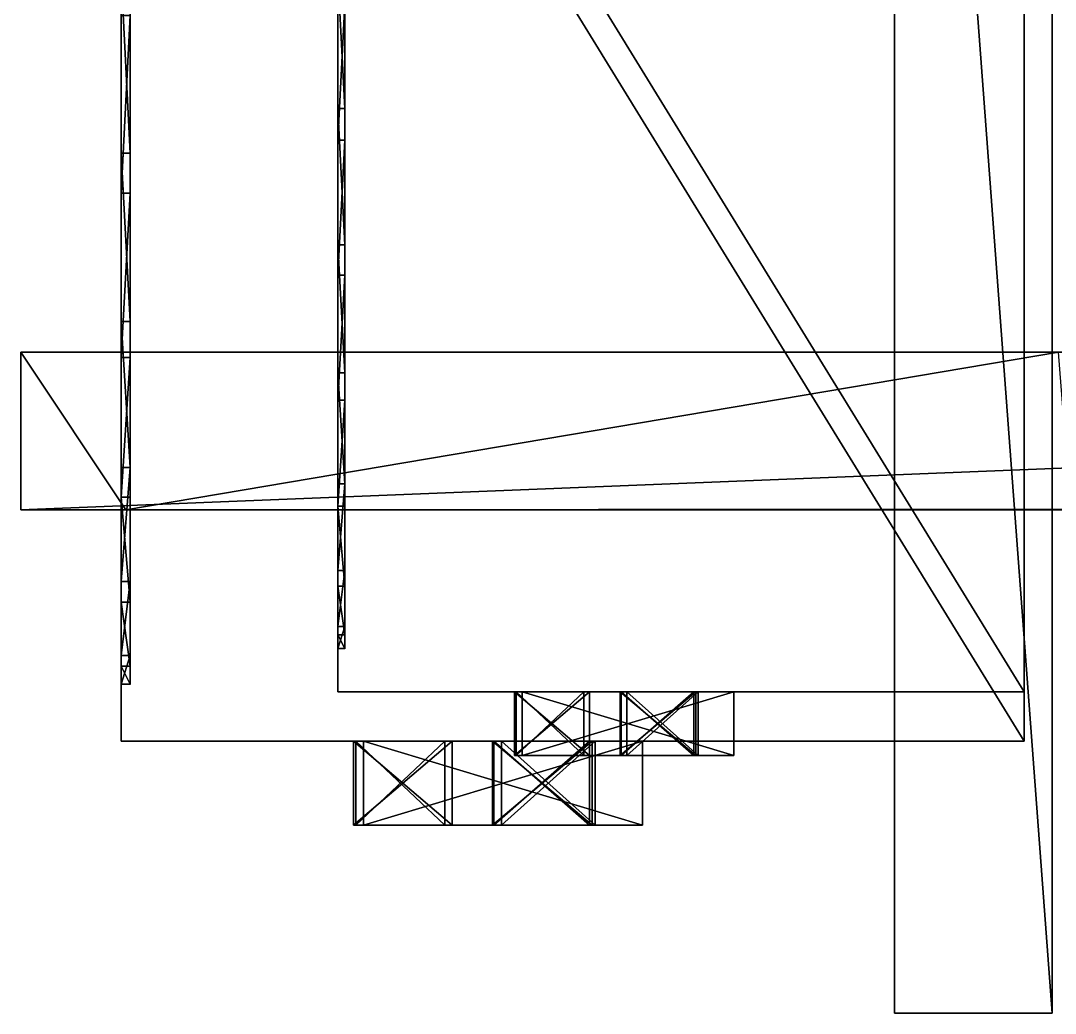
# Model space of a CAD drawing. Extents: x 0 to 379, y -92 to 153.
# Drawn here: x 0 to 98.5, y -48 to 46.6 of the extents above; entities that cross this region are included whole.
import ezdxf

# ---------------------------------------------------------------- set-up
doc = ezdxf.new("R2010")
doc.units = 0
doc.header["$LTSCALE"] = 25.4
doc.layers.get('0').update_dxf_attribs({"color": 13, "linetype": 'CONTINUOUS'})

# ---------------------------------------------------------------- blocks, each defined once
blk = doc.blocks.new('ATX__')
at = {"color": 0}
for p, q in [((0, 8, 150), (0, 148, 150)), ((0, 8), (0, 148)), ((0, 8, 150), (0, 148, 150)), ((0, 8), (0, 148)), ((86, 148, 150), (86, 8, 150)), ((86, 148), (86, 8)), ((86, 148, 150), (86, 8, 150)), ((86, 148), (86, 8)), ((0, 81.133, 10.014), (0.872, 81.133, 10.014)), ((0, 81.133, 10.014), (0.872, 81.133, 10.014)), ((0, 77.166, 141.462), (0.872, 77.166, 141.462)), ((0, 77.166, 141.462), (0.872, 77.166, 141.462)), ((0, 64.054, 11.741), (0.872, 64.054, 11.741)), ((0, 64.054, 11.741), (0.872, 64.054, 11.741)), ((0, 60.223, 138.709), (0.872, 60.223, 138.709)), ((0, 60.223, 138.709), (0.872, 60.223, 138.709)), ((0, 48.005, 17.828), (0.872, 48.005, 17.828)), ((0, 48.005, 17.828), (0.872, 48.005, 17.828)), ((0, 44.57, 131.665), (0.872, 44.57, 131.665)), ((0, 44.57, 131.665), (0.872, 44.57, 131.665)), ((0, 34.078, 27.862), (0.872, 34.078, 27.862)), ((0, 34.078, 27.862), (0.872, 34.078, 27.862)), ((0, 31.273, 120.81), (0.872, 31.273, 120.81)), ((0, 31.273, 120.81), (0.872, 31.273, 120.81)), ((0, 23.222, 41.159), (0.872, 23.222, 41.159)), ((0, 23.222, 41.159), (0.872, 23.222, 41.159)), ((0, 21.239, 106.882), (0.872, 21.239, 106.882)), ((0, 21.239, 106.882), (0.872, 21.239, 106.882)), ((0, 16.178, 56.812), (0.872, 16.178, 56.812)), ((0, 16.178, 56.812), (0.872, 16.178, 56.812)), ((0, 15.152, 90.833), (0.872, 15.152, 90.833)), ((0, 15.152, 90.833), (0.872, 15.152, 90.833)), ((0, 13.425, 73.755), (0.872, 13.425, 73.755)), ((0, 13.425, 73.755), (0.872, 13.425, 73.755)), ((86, 8, 150), (0, 8, 150)), ((86, 8), (0, 8)), ((86, 8, 150), (0, 8, 150)), ((0, 8), (0, 8, 150)), ((0, 8), (0, 8, 150)), ((86, 8), (0, 8)), ((31.524, 8, 124.317), (22.143, 8, 124.317)), ((22.143, 8, 81.924), (31.524, 8, 81.924)), ((22.143, 8, 124.317), (22.143, 8, 81.924)), ((31.524, 8, 124.317), (22.143, 8, 124.317)), ((22.143, 8, 124.317), (22.143, 0, 124.317)), ((22.143, 8, 124.317), (22.143, 8, 81.924)), ((22.143, 8, 81.924), (22.143, 0, 81.924)), ((22.143, 8, 124.317), (22.143, 0, 124.317)), ((22.143, 8, 81.924), (31.524, 8, 81.924)), ((22.143, 8, 81.924), (22.143, 0, 81.924)), ((22.353, 8, 42.002), (30.824, 8, 42.002)), ((22.353, 8, 76.327), (22.353, 8, 42.002)), ((30.824, 8, 76.327), (22.353, 8, 76.327)), ((22.353, 8, 76.327), (22.353, 8, 42.002)), ((22.353, 8, 42.002), (22.353, 0, 42.002)), ((22.353, 8, 76.327), (22.353, 0, 76.327)), ((22.353, 8, 42.002), (30.824, 8, 42.002)), ((22.353, 8, 42.002), (22.353, 0, 42.002)), ((30.824, 8, 76.327), (22.353, 8, 76.327)), ((22.353, 8, 76.327), (22.353, 0, 76.327)), ((23.104, 8, 28.566), (23.104, 8, 36.076)), ((23.104, 8, 36.076), (49.642, 8, 36.076)), ((49.642, 8, 28.566), (23.104, 8, 28.566)), ((23.104, 8, 28.566), (23.104, 8, 36.076)), ((23.104, 8, 28.566), (23.104, 0, 28.566)), ((23.104, 8, 36.076), (23.104, 0, 36.076)), ((23.104, 8, 36.076), (49.642, 8, 36.076)), ((23.104, 8, 36.076), (23.104, 0, 36.076)), ((49.642, 8, 28.566), (23.104, 8, 28.566)), ((23.104, 8, 28.566), (23.104, 0, 28.566)), ((30.824, 8, 42.002), (30.824, 8, 76.327)), ((30.824, 8, 42.002), (30.824, 8, 76.327)), ((30.824, 8, 76.327), (30.824, 0, 76.327)), ((30.824, 8, 42.002), (30.824, 0, 42.002)), ((30.824, 8, 42.002), (30.824, 0, 42.002)), ((30.824, 8, 76.327), (30.824, 0, 76.327)), ((31.524, 8, 81.924), (31.524, 8, 124.317)), ((31.524, 8, 124.317), (31.524, 0, 124.317)), ((31.524, 8, 81.924), (31.524, 0, 81.924)), ((31.524, 8, 81.924), (31.524, 8, 124.317)), ((31.524, 8, 124.317), (31.524, 0, 124.317)), ((31.524, 8, 81.924), (31.524, 0, 81.924)), ((35.364, 8, 105.307), (44.878, 8, 105.307)), ((35.364, 8, 124.629), (35.364, 8, 105.307)), ((44.878, 8, 124.629), (35.364, 8, 124.629)), ((35.364, 8, 105.307), (44.878, 8, 105.307)), ((35.364, 8, 105.307), (35.364, 0, 105.307)), ((44.878, 8, 124.629), (35.364, 8, 124.629)), ((35.364, 8, 124.629), (35.364, 0, 124.629)), ((35.364, 8, 124.629), (35.364, 8, 105.307)), ((35.364, 8, 105.307), (35.364, 0, 105.307)), ((35.364, 8, 124.629), (35.364, 0, 124.629)), ((44.619, 8, 101.209), (35.5, 8, 101.209)), ((35.5, 8, 80.502), (44.619, 8, 80.502)), ((35.5, 8, 101.209), (35.5, 8, 80.502)), ((35.5, 8, 80.502), (44.619, 8, 80.502)), ((35.5, 8, 80.502), (35.5, 0, 80.502)), ((44.619, 8, 101.209), (35.5, 8, 101.209)), ((35.5, 8, 101.209), (35.5, 0, 101.209)), ((35.5, 8, 101.209), (35.5, 8, 80.502)), ((35.5, 8, 80.502), (35.5, 0, 80.502)), ((35.5, 8, 101.209), (35.5, 0, 101.209)), ((45.162, 8, 75.883), (36.22, 8, 75.883)), ((36.22, 8, 41.576), (45.162, 8, 41.576)), ((36.22, 8, 75.883), (36.22, 8, 41.576)), ((36.22, 8, 75.883), (36.22, 8, 41.576)), ((36.22, 8, 41.576), (36.22, 0, 41.576)), ((36.22, 8, 75.883), (36.22, 0, 75.883)), ((36.22, 8, 41.576), (45.162, 8, 41.576)), ((36.22, 8, 41.576), (36.22, 0, 41.576)), ((45.162, 8, 75.883), (36.22, 8, 75.883)), ((36.22, 8, 75.883), (36.22, 0, 75.883)), ((44.619, 8, 80.502), (44.619, 8, 101.209)), ((44.619, 8, 80.502), (44.619, 0, 80.502)), ((44.619, 8, 80.502), (44.619, 8, 101.209)), ((44.619, 8, 101.209), (44.619, 0, 101.209)), ((44.619, 8, 80.502), (44.619, 0, 80.502)), ((44.619, 8, 101.209), (44.619, 0, 101.209)), ((44.878, 8, 105.307), (44.878, 8, 124.629)), ((44.878, 8, 105.307), (44.878, 0, 105.307)), ((44.878, 8, 105.307), (44.878, 8, 124.629)), ((44.878, 8, 124.629), (44.878, 0, 124.629)), ((44.878, 8, 105.307), (44.878, 0, 105.307)), ((44.878, 8, 124.629), (44.878, 0, 124.629)), ((45.162, 8, 41.576), (45.162, 8, 75.883)), ((45.162, 8, 41.576), (45.162, 0, 41.576)), ((45.162, 8, 41.576), (45.162, 8, 75.883)), ((45.162, 8, 75.883), (45.162, 0, 75.883)), ((45.162, 8, 41.576), (45.162, 0, 41.576)), ((45.162, 8, 75.883), (45.162, 0, 75.883)), ((49.642, 8, 36.076), (49.642, 8, 28.566)), ((49.642, 8, 36.076), (49.642, 8, 28.566)), ((49.642, 8, 36.076), (49.642, 0, 36.076)), ((49.642, 8, 28.566), (49.642, 0, 28.566)), ((49.642, 8, 36.076), (49.642, 0, 36.076)), ((49.642, 8, 28.566), (49.642, 0, 28.566)), ((86, 8), (86, 8, 150)), ((86, 8), (86, 8, 150)), ((31.524, 0, 124.317), (22.143, 0, 124.317)), ((22.143, 0, 124.317), (22.143, 0, 81.924)), ((22.143, 0, 81.924), (31.524, 0, 81.924)), ((31.524, 0, 124.317), (22.143, 0, 124.317)), ((22.143, 0, 124.317), (22.143, 0, 81.924)), ((22.143, 0, 81.924), (31.524, 0, 81.924)), ((22.353, 0, 76.327), (22.353, 0, 42.002)), ((22.353, 0, 42.002), (30.824, 0, 42.002)), ((30.824, 0, 76.327), (22.353, 0, 76.327)), ((22.353, 0, 76.327), (22.353, 0, 42.002)), ((22.353, 0, 42.002), (30.824, 0, 42.002)), ((30.824, 0, 76.327), (22.353, 0, 76.327)), ((23.104, 0, 28.566), (23.104, 0, 36.076)), ((23.104, 0, 36.076), (49.642, 0, 36.076)), ((49.642, 0, 28.566), (23.104, 0, 28.566)), ((23.104, 0, 28.566), (23.104, 0, 36.076)), ((49.642, 0, 28.566), (23.104, 0, 28.566)), ((23.104, 0, 36.076), (49.642, 0, 36.076)), ((30.824, 0, 42.002), (30.824, 0, 76.327)), ((30.824, 0, 42.002), (30.824, 0, 76.327)), ((31.524, 0, 81.924), (31.524, 0, 124.317)), ((31.524, 0, 81.924), (31.524, 0, 124.317)), ((35.364, 0, 105.307), (44.878, 0, 105.307)), ((44.878, 0, 124.629), (35.364, 0, 124.629)), ((35.364, 0, 124.629), (35.364, 0, 105.307)), ((35.364, 0, 105.307), (44.878, 0, 105.307)), ((44.878, 0, 124.629), (35.364, 0, 124.629)), ((35.364, 0, 124.629), (35.364, 0, 105.307)), ((35.5, 0, 80.502), (44.619, 0, 80.502)), ((44.619, 0, 101.209), (35.5, 0, 101.209)), ((35.5, 0, 101.209), (35.5, 0, 80.502)), ((35.5, 0, 80.502), (44.619, 0, 80.502)), ((44.619, 0, 101.209), (35.5, 0, 101.209)), ((35.5, 0, 101.209), (35.5, 0, 80.502)), ((45.162, 0, 75.883), (36.22, 0, 75.883)), ((36.22, 0, 75.883), (36.22, 0, 41.576)), ((36.22, 0, 41.576), (45.162, 0, 41.576)), ((36.22, 0, 75.883), (36.22, 0, 41.576)), ((36.22, 0, 41.576), (45.162, 0, 41.576)), ((45.162, 0, 75.883), (36.22, 0, 75.883)), ((44.619, 0, 80.502), (44.619, 0, 101.209)), ((44.619, 0, 80.502), (44.619, 0, 101.209)), ((44.878, 0, 105.307), (44.878, 0, 124.629)), ((44.878, 0, 105.307), (44.878, 0, 124.629)), ((45.162, 0, 41.576), (45.162, 0, 75.883)), ((45.162, 0, 41.576), (45.162, 0, 75.883)), ((49.642, 0, 36.076), (49.642, 0, 28.566)), ((49.642, 0, 36.076), (49.642, 0, 28.566))]:
    blk.add_line(p, q, dxfattribs=at)
at = {"color": 0, "extrusion": (1, -3.84534e-17, 9.06984e-18)}
blk.add_circle((79.149, 75.738), 65.754, dxfattribs=at)
blk.add_circle((79.149, 75.738), 65.754, dxfattribs=at)
blk.add_circle((79.149, 75.738), 65.754, dxfattribs=at)
blk.add_circle((79.149, 75.738), 65.754, dxfattribs=at)
blk.add_circle((79.149, 75.738), 65.754, dxfattribs=at)
blk.add_circle((79.149, 75.738), 65.754, dxfattribs=at)
blk.add_circle((79.149, 75.738), 65.754, dxfattribs=at)
blk.add_circle((79.149, 75.738), 65.754, dxfattribs=at)
blk.add_circle((79.149, 75.738), 65.754, dxfattribs=at)
blk.add_circle((79.149, 75.738), 65.754, dxfattribs=at)
blk.add_circle((79.149, 75.738), 65.754, dxfattribs=at)
blk.add_circle((79.149, 75.738), 65.754, dxfattribs=at)
blk.add_circle((79.149, 75.738), 65.754, dxfattribs=at)
blk.add_circle((79.149, 75.738), 65.754, dxfattribs=at)
blk.add_circle((79.149, 75.738), 65.754, dxfattribs=at)
blk.add_circle((79.149, 75.738), 65.754, dxfattribs=at)
blk.add_circle((79.149, 75.738), 65.754, dxfattribs=at)
blk.add_circle((79.149, 75.738), 65.754, dxfattribs=at)
blk.add_circle((79.149, 75.738), 65.754, dxfattribs=at)
blk.add_circle((79.149, 75.738), 65.754, dxfattribs=at)
blk.add_circle((79.149, 75.738), 65.754, dxfattribs=at)
blk.add_circle((79.149, 75.738), 65.754, dxfattribs=at)
blk.add_circle((79.149, 75.738), 65.754, dxfattribs=at)
blk.add_circle((79.149, 75.738), 65.754, dxfattribs=at)
blk.add_circle((79.149, 75.738), 65.754, dxfattribs=at)
at = {"color": 0, "extrusion": (1, -1.35407e-17, -1.43833e-17)}
blk.add_circle((79.149, 75.738, 0.872), 65.754, dxfattribs=at)
blk.add_circle((79.149, 75.738, 0.872), 65.754, dxfattribs=at)
blk.add_circle((79.149, 75.738, 0.872), 65.754, dxfattribs=at)
blk.add_circle((79.149, 75.738, 0.872), 65.754, dxfattribs=at)
blk.add_circle((79.149, 75.738, 0.872), 65.754, dxfattribs=at)
blk.add_circle((79.149, 75.738, 0.872), 65.754, dxfattribs=at)
blk.add_circle((79.149, 75.738, 0.872), 65.754, dxfattribs=at)
blk.add_circle((79.149, 75.738, 0.872), 65.754, dxfattribs=at)
blk.add_circle((79.149, 75.738, 0.872), 65.754, dxfattribs=at)
blk.add_circle((79.149, 75.738, 0.872), 65.754, dxfattribs=at)
blk.add_circle((79.149, 75.738, 0.872), 65.754, dxfattribs=at)
blk.add_circle((79.149, 75.738, 0.872), 65.754, dxfattribs=at)
blk.add_circle((79.149, 75.738, 0.872), 65.754, dxfattribs=at)
blk.add_circle((79.149, 75.738, 0.872), 65.754, dxfattribs=at)
blk.add_circle((79.149, 75.738, 0.872), 65.754, dxfattribs=at)
blk.add_circle((79.149, 75.738, 0.872), 65.754, dxfattribs=at)
blk.add_circle((79.149, 75.738, 0.872), 65.754, dxfattribs=at)
blk.add_circle((79.149, 75.738, 0.872), 65.754, dxfattribs=at)
blk.add_circle((79.149, 75.738, 0.872), 65.754, dxfattribs=at)
blk.add_circle((79.149, 75.738, 0.872), 65.754, dxfattribs=at)
blk.add_circle((79.149, 75.738, 0.872), 65.754, dxfattribs=at)
blk.add_circle((79.149, 75.738, 0.872), 65.754, dxfattribs=at)
blk.add_circle((79.149, 75.738, 0.872), 65.754, dxfattribs=at)
blk.add_circle((79.149, 75.738, 0.872), 65.754, dxfattribs=at)
blk.add_circle((79.149, 75.738, 0.872), 65.754, dxfattribs=at)
at = {"color": 0}
mesh = blk.add_polyface(dxfattribs=at)
corners = [(86, 8, 150), (0, 148, 150), (0, 8, 150), (86, 148, 150)]
mesh.append_faces([[corners[k] for k in face] for face in [(0, 1, 2), (1, 0, 3)]], dxfattribs={"vtx0": -1, "color": 0})
mesh = blk.add_polyface(dxfattribs=at)
corners = [(0, 8, 150), (0, 13.425, 73.755), (0, 8), (0, 15.152, 90.833), (0, 21.239, 106.882), (0, 31.273, 120.81), (0, 44.57, 131.665), (0, 60.223, 138.709), (0, 77.166, 141.462), (0, 148, 150), (0, 94.244, 139.736), (0, 110.294, 133.648), (0, 124.221, 123.614), (0, 135.076, 110.318), (0, 142.12, 94.664), (0, 144.873, 77.721), (0, 64.054, 11.741), (0, 148), (0, 48.005, 17.828), (0, 34.078, 27.862), (0, 23.222, 41.159), (0, 16.178, 56.812), (0, 81.133, 10.014), (0, 98.076, 12.767), (0, 113.729, 19.811), (0, 127.025, 30.667), (0, 137.059, 44.594), (0, 143.147, 60.643)]
mesh.append_faces([[corners[k] for k in face] for face in [(0, 1, 2), (1, 0, 3), (3, 0, 4), (4, 0, 5), (5, 0, 6), (6, 0, 7), (7, 0, 8), (8, 9, 10), (10, 9, 11), (11, 9, 12), (12, 9, 13), (13, 9, 14), (14, 9, 15), (2, 16, 17), (16, 2, 18), (18, 2, 19), (19, 2, 20), (20, 2, 21), (21, 2, 1), (17, 15, 9)]], dxfattribs={"vtx0": -1, "vtx1": -1, "color": 0})
mesh.append_faces([[corners[k] for k in face] for face in [(8, 0, 9), (17, 16, 22), (17, 22, 23), (17, 23, 24), (17, 24, 25), (17, 25, 26), (17, 26, 27), (17, 27, 15)]], dxfattribs={"vtx0": -1, "vtx2": -1, "color": 0})
mesh = blk.add_polyface(dxfattribs=at)
corners = [(0, 148), (86, 8), (0, 8), (86, 148)]
mesh.append_faces([[corners[k] for k in face] for face in [(0, 1, 2), (1, 0, 3)]], dxfattribs={"vtx0": -1, "color": 0})
mesh = blk.add_polyface(dxfattribs=at)
corners = [(86, 148), (86, 8, 150), (86, 8), (86, 148, 150)]
mesh.append_faces([[corners[k] for k in face] for face in [(0, 1, 2), (1, 0, 3)]], dxfattribs={"vtx0": -1, "color": 0})
mesh = blk.add_polyface(dxfattribs=at)
corners = [(0.872, 15.152, 90.833), (0.872, 16.178, 56.812), (0.872, 13.425, 73.755), (0.872, 21.239, 106.882), (0.872, 23.222, 41.159), (0.872, 31.273, 120.81), (0.872, 34.078, 27.862), (0.872, 44.57, 131.665), (0.872, 48.005, 17.828), (0.872, 60.223, 138.709), (0.872, 64.054, 11.741), (0.872, 77.166, 141.462), (0.872, 81.133, 10.014), (0.872, 94.244, 139.736), (0.872, 98.076, 12.767), (0.872, 110.294, 133.648), (0.872, 113.729, 19.811), (0.872, 124.221, 123.614), (0.872, 127.025, 30.667), (0.872, 135.076, 110.318), (0.872, 137.059, 44.594), (0.872, 142.12, 94.664), (0.872, 143.147, 60.643), (0.872, 144.873, 77.721)]
mesh.append_faces([[corners[k] for k in face] for face in [(0, 1, 2), (22, 21, 23)]], dxfattribs={"vtx0": -1, "color": 0})
mesh.append_faces([[corners[k] for k in face] for face in [(1, 3, 4), (4, 5, 6), (6, 7, 8), (8, 9, 10), (10, 11, 12), (12, 13, 14), (14, 15, 16), (16, 17, 18), (18, 19, 20), (20, 21, 22)]], dxfattribs={"vtx0": -1, "vtx1": -1, "color": 0})
mesh.append_faces([[corners[k] for k in face] for face in [(1, 0, 3), (4, 3, 5), (6, 5, 7), (8, 7, 9), (10, 9, 11), (12, 11, 13), (14, 13, 15), (16, 15, 17), (18, 17, 19), (20, 19, 21)]], dxfattribs={"vtx0": -1, "vtx2": -1, "color": 0})
mesh = blk.add_polyface(dxfattribs=at)
corners = [(0.872, 81.133, 10.014), (0, 98.076, 12.767), (0, 81.133, 10.014), (0.872, 98.076, 12.767)]
mesh.append_faces([[corners[k] for k in face] for face in [(0, 1, 2), (1, 0, 3)]], dxfattribs={"vtx0": -1, "color": 0})
mesh = blk.add_polyface(dxfattribs=at)
corners = [(0.872, 94.244, 139.736), (0, 77.166, 141.462), (0, 94.244, 139.736), (0.872, 77.166, 141.462)]
mesh.append_faces([[corners[k] for k in face] for face in [(0, 1, 2), (1, 0, 3)]], dxfattribs={"vtx0": -1, "color": 0})
mesh = blk.add_polyface(dxfattribs=at)
corners = [(0.872, 64.054, 11.741), (0, 81.133, 10.014), (0, 64.054, 11.741), (0.872, 81.133, 10.014)]
mesh.append_faces([[corners[k] for k in face] for face in [(0, 1, 2), (1, 0, 3)]], dxfattribs={"vtx0": -1, "color": 0})
mesh = blk.add_polyface(dxfattribs=at)
corners = [(0.872, 77.166, 141.462), (0, 60.223, 138.709), (0, 77.166, 141.462), (0.872, 60.223, 138.709)]
mesh.append_faces([[corners[k] for k in face] for face in [(0, 1, 2), (1, 0, 3)]], dxfattribs={"vtx0": -1, "color": 0})
mesh = blk.add_polyface(dxfattribs=at)
corners = [(0.872, 48.005, 17.828), (0, 64.054, 11.741), (0, 48.005, 17.828), (0.872, 64.054, 11.741)]
mesh.append_faces([[corners[k] for k in face] for face in [(0, 1, 2), (1, 0, 3)]], dxfattribs={"vtx0": -1, "color": 0})
mesh = blk.add_polyface(dxfattribs=at)
corners = [(0.872, 60.223, 138.709), (0, 44.57, 131.665), (0, 60.223, 138.709), (0.872, 44.57, 131.665)]
mesh.append_faces([[corners[k] for k in face] for face in [(0, 1, 2), (1, 0, 3)]], dxfattribs={"vtx0": -1, "color": 0})
mesh = blk.add_polyface(dxfattribs=at)
corners = [(0.872, 34.078, 27.862), (0, 48.005, 17.828), (0, 34.078, 27.862), (0.872, 48.005, 17.828)]
mesh.append_faces([[corners[k] for k in face] for face in [(0, 1, 2), (1, 0, 3)]], dxfattribs={"vtx0": -1, "color": 0})
mesh = blk.add_polyface(dxfattribs=at)
corners = [(0.872, 44.57, 131.665), (0, 31.273, 120.81), (0, 44.57, 131.665), (0.872, 31.273, 120.81)]
mesh.append_faces([[corners[k] for k in face] for face in [(0, 1, 2), (1, 0, 3)]], dxfattribs={"vtx0": -1, "color": 0})
mesh = blk.add_polyface(dxfattribs=at)
corners = [(0, 23.222, 41.159), (0.872, 34.078, 27.862), (0, 34.078, 27.862), (0.872, 23.222, 41.159)]
mesh.append_faces([[corners[k] for k in face] for face in [(0, 1, 2), (1, 0, 3)]], dxfattribs={"vtx0": -1, "color": 0})
mesh = blk.add_polyface(dxfattribs=at)
corners = [(0, 31.273, 120.81), (0.872, 21.239, 106.882), (0, 21.239, 106.882), (0.872, 31.273, 120.81)]
mesh.append_faces([[corners[k] for k in face] for face in [(0, 1, 2), (1, 0, 3)]], dxfattribs={"vtx0": -1, "color": 0})
mesh = blk.add_polyface(dxfattribs=at)
corners = [(0, 16.178, 56.812), (0.872, 23.222, 41.159), (0, 23.222, 41.159), (0.872, 16.178, 56.812)]
mesh.append_faces([[corners[k] for k in face] for face in [(0, 1, 2), (1, 0, 3)]], dxfattribs={"vtx0": -1, "color": 0})
mesh = blk.add_polyface(dxfattribs=at)
corners = [(0, 21.239, 106.882), (0.872, 15.152, 90.833), (0, 15.152, 90.833), (0.872, 21.239, 106.882)]
mesh.append_faces([[corners[k] for k in face] for face in [(0, 1, 2), (1, 0, 3)]], dxfattribs={"vtx0": -1, "color": 0})
mesh = blk.add_polyface(dxfattribs=at)
corners = [(0, 13.425, 73.755), (0.872, 16.178, 56.812), (0, 16.178, 56.812), (0.872, 13.425, 73.755)]
mesh.append_faces([[corners[k] for k in face] for face in [(0, 1, 2), (1, 0, 3)]], dxfattribs={"vtx0": -1, "color": 0})
mesh = blk.add_polyface(dxfattribs=at)
corners = [(0, 15.152, 90.833), (0.872, 13.425, 73.755), (0, 13.425, 73.755), (0.872, 15.152, 90.833)]
mesh.append_faces([[corners[k] for k in face] for face in [(0, 1, 2), (1, 0, 3)]], dxfattribs={"vtx0": -1, "color": 0})
mesh = blk.add_polyface(dxfattribs=at)
corners = [(35.5, 8, 101.209), (31.524, 8, 81.924), (35.5, 8, 80.502), (31.524, 8, 124.317), (35.364, 8, 105.307), (44.878, 8, 105.307), (35.364, 8, 124.629), (22.143, 8, 124.317), (86, 8), (49.642, 8, 28.566), (0, 8), (86, 8, 150), (49.642, 8, 36.076), (45.162, 8, 41.576), (23.104, 8, 36.076), (45.162, 8, 75.883), (44.619, 8, 80.502), (36.22, 8, 75.883), (30.824, 8, 76.327), (22.353, 8, 76.327), (44.619, 8, 101.209), (44.878, 8, 124.629), (23.104, 8, 28.566), (0, 8, 150), (22.353, 8, 42.002), (36.22, 8, 41.576), (30.824, 8, 42.002), (22.143, 8, 81.924)]
mesh.append_faces([[corners[k] for k in face] for face in [(0, 1, 2), (1, 0, 3), (4, 0, 5), (3, 6, 7), (8, 9, 10), (9, 11, 12), (12, 13, 14), (13, 11, 15), (15, 16, 17), (18, 16, 19), (16, 11, 20), (20, 5, 0), (5, 11, 21), (21, 11, 6), (10, 22, 23), (22, 10, 9), (25, 14, 13), (24, 25, 26), (2, 19, 16), (27, 2, 1), (23, 6, 11), (17, 26, 25), (26, 17, 18)]], dxfattribs={"vtx0": -1, "vtx1": -1, "color": 0})
mesh.append_faces([[corners[k] for k in face] for face in [(3, 0, 4), (12, 11, 13), (15, 11, 16), (17, 16, 18), (20, 11, 5), (23, 14, 24), (24, 14, 25), (23, 19, 27), (27, 19, 2), (23, 7, 6)]], dxfattribs={"vtx0": -1, "vtx1": -1, "vtx2": -1, "color": 0})
mesh.append_faces([[corners[k] for k in face] for face in [(3, 4, 6), (9, 8, 11), (23, 22, 14), (23, 24, 19), (23, 27, 7)]], dxfattribs={"vtx0": -1, "vtx2": -1, "color": 0})
mesh = blk.add_polyface(dxfattribs=at)
corners = [(31.524, 0, 124.317), (22.143, 8, 124.317), (22.143, 0, 124.317), (31.524, 8, 124.317)]
mesh.append_faces([[corners[k] for k in face] for face in [(0, 1, 2), (1, 0, 3)]], dxfattribs={"vtx0": -1, "color": 0})
mesh = blk.add_polyface(dxfattribs=at)
corners = [(22.143, 8, 124.317), (22.143, 0, 81.924), (22.143, 0, 124.317), (22.143, 8, 81.924)]
mesh.append_faces([[corners[k] for k in face] for face in [(0, 1, 2), (1, 0, 3)]], dxfattribs={"vtx0": -1, "color": 0})
mesh = blk.add_polyface(dxfattribs=at)
corners = [(31.524, 8, 81.924), (22.143, 0, 81.924), (22.143, 8, 81.924), (31.524, 0, 81.924)]
mesh.append_faces([[corners[k] for k in face] for face in [(0, 1, 2), (1, 0, 3)]], dxfattribs={"vtx0": -1, "color": 0})
mesh = blk.add_polyface(dxfattribs=at)
corners = [(22.353, 8, 76.327), (22.353, 0, 42.002), (22.353, 0, 76.327), (22.353, 8, 42.002)]
mesh.append_faces([[corners[k] for k in face] for face in [(0, 1, 2), (1, 0, 3)]], dxfattribs={"vtx0": -1, "color": 0})
mesh = blk.add_polyface(dxfattribs=at)
corners = [(30.824, 8, 42.002), (22.353, 0, 42.002), (22.353, 8, 42.002), (30.824, 0, 42.002)]
mesh.append_faces([[corners[k] for k in face] for face in [(0, 1, 2), (1, 0, 3)]], dxfattribs={"vtx0": -1, "color": 0})
mesh = blk.add_polyface(dxfattribs=at)
corners = [(30.824, 0, 76.327), (22.353, 8, 76.327), (22.353, 0, 76.327), (30.824, 8, 76.327)]
mesh.append_faces([[corners[k] for k in face] for face in [(0, 1, 2), (1, 0, 3)]], dxfattribs={"vtx0": -1, "color": 0})
mesh = blk.add_polyface(dxfattribs=at)
corners = [(23.104, 8, 36.076), (23.104, 0, 28.566), (23.104, 0, 36.076), (23.104, 8, 28.566)]
mesh.append_faces([[corners[k] for k in face] for face in [(0, 1, 2), (1, 0, 3)]], dxfattribs={"vtx0": -1, "color": 0})
mesh = blk.add_polyface(dxfattribs=at)
corners = [(49.642, 0, 36.076), (23.104, 8, 36.076), (23.104, 0, 36.076), (49.642, 8, 36.076)]
mesh.append_faces([[corners[k] for k in face] for face in [(0, 1, 2), (1, 0, 3)]], dxfattribs={"vtx0": -1, "color": 0})
mesh = blk.add_polyface(dxfattribs=at)
corners = [(49.642, 8, 28.566), (23.104, 0, 28.566), (23.104, 8, 28.566), (49.642, 0, 28.566)]
mesh.append_faces([[corners[k] for k in face] for face in [(0, 1, 2), (1, 0, 3)]], dxfattribs={"vtx0": -1, "color": 0})
mesh = blk.add_polyface(dxfattribs=at)
corners = [(30.824, 8, 42.002), (30.824, 0, 76.327), (30.824, 0, 42.002), (30.824, 8, 76.327)]
mesh.append_faces([[corners[k] for k in face] for face in [(0, 1, 2), (1, 0, 3)]], dxfattribs={"vtx0": -1, "color": 0})
mesh = blk.add_polyface(dxfattribs=at)
corners = [(31.524, 8, 81.924), (31.524, 0, 124.317), (31.524, 0, 81.924), (31.524, 8, 124.317)]
mesh.append_faces([[corners[k] for k in face] for face in [(0, 1, 2), (1, 0, 3)]], dxfattribs={"vtx0": -1, "color": 0})
mesh = blk.add_polyface(dxfattribs=at)
corners = [(44.878, 8, 105.307), (35.364, 0, 105.307), (35.364, 8, 105.307), (44.878, 0, 105.307)]
mesh.append_faces([[corners[k] for k in face] for face in [(0, 1, 2), (1, 0, 3)]], dxfattribs={"vtx0": -1, "color": 0})
mesh = blk.add_polyface(dxfattribs=at)
corners = [(44.878, 0, 124.629), (35.364, 8, 124.629), (35.364, 0, 124.629), (44.878, 8, 124.629)]
mesh.append_faces([[corners[k] for k in face] for face in [(0, 1, 2), (1, 0, 3)]], dxfattribs={"vtx0": -1, "color": 0})
mesh = blk.add_polyface(dxfattribs=at)
corners = [(35.364, 8, 124.629), (35.364, 0, 105.307), (35.364, 0, 124.629), (35.364, 8, 105.307)]
mesh.append_faces([[corners[k] for k in face] for face in [(0, 1, 2), (1, 0, 3)]], dxfattribs={"vtx0": -1, "color": 0})
mesh = blk.add_polyface(dxfattribs=at)
corners = [(44.619, 8, 80.502), (35.5, 0, 80.502), (35.5, 8, 80.502), (44.619, 0, 80.502)]
mesh.append_faces([[corners[k] for k in face] for face in [(0, 1, 2), (1, 0, 3)]], dxfattribs={"vtx0": -1, "color": 0})
mesh = blk.add_polyface(dxfattribs=at)
corners = [(44.619, 0, 101.209), (35.5, 8, 101.209), (35.5, 0, 101.209), (44.619, 8, 101.209)]
mesh.append_faces([[corners[k] for k in face] for face in [(0, 1, 2), (1, 0, 3)]], dxfattribs={"vtx0": -1, "color": 0})
mesh = blk.add_polyface(dxfattribs=at)
corners = [(35.5, 8, 101.209), (35.5, 0, 80.502), (35.5, 0, 101.209), (35.5, 8, 80.502)]
mesh.append_faces([[corners[k] for k in face] for face in [(0, 1, 2), (1, 0, 3)]], dxfattribs={"vtx0": -1, "color": 0})
mesh = blk.add_polyface(dxfattribs=at)
corners = [(36.22, 8, 75.883), (36.22, 0, 41.576), (36.22, 0, 75.883), (36.22, 8, 41.576)]
mesh.append_faces([[corners[k] for k in face] for face in [(0, 1, 2), (1, 0, 3)]], dxfattribs={"vtx0": -1, "color": 0})
mesh = blk.add_polyface(dxfattribs=at)
corners = [(45.162, 8, 41.576), (36.22, 0, 41.576), (36.22, 8, 41.576), (45.162, 0, 41.576)]
mesh.append_faces([[corners[k] for k in face] for face in [(0, 1, 2), (1, 0, 3)]], dxfattribs={"vtx0": -1, "color": 0})
mesh = blk.add_polyface(dxfattribs=at)
corners = [(45.162, 0, 75.883), (36.22, 8, 75.883), (36.22, 0, 75.883), (45.162, 8, 75.883)]
mesh.append_faces([[corners[k] for k in face] for face in [(0, 1, 2), (1, 0, 3)]], dxfattribs={"vtx0": -1, "color": 0})
mesh = blk.add_polyface(dxfattribs=at)
corners = [(44.619, 8, 80.502), (44.619, 0, 101.209), (44.619, 0, 80.502), (44.619, 8, 101.209)]
mesh.append_faces([[corners[k] for k in face] for face in [(0, 1, 2), (1, 0, 3)]], dxfattribs={"vtx0": -1, "color": 0})
mesh = blk.add_polyface(dxfattribs=at)
corners = [(44.878, 8, 105.307), (44.878, 0, 124.629), (44.878, 0, 105.307), (44.878, 8, 124.629)]
mesh.append_faces([[corners[k] for k in face] for face in [(0, 1, 2), (1, 0, 3)]], dxfattribs={"vtx0": -1, "color": 0})
mesh = blk.add_polyface(dxfattribs=at)
corners = [(45.162, 8, 41.576), (45.162, 0, 75.883), (45.162, 0, 41.576), (45.162, 8, 75.883)]
mesh.append_faces([[corners[k] for k in face] for face in [(0, 1, 2), (1, 0, 3)]], dxfattribs={"vtx0": -1, "color": 0})
mesh = blk.add_polyface(dxfattribs=at)
corners = [(49.642, 8, 28.566), (49.642, 0, 36.076), (49.642, 0, 28.566), (49.642, 8, 36.076)]
mesh.append_faces([[corners[k] for k in face] for face in [(0, 1, 2), (1, 0, 3)]], dxfattribs={"vtx0": -1, "color": 0})
mesh = blk.add_polyface(dxfattribs=at)
corners = [(31.524, 0, 124.317), (22.143, 0, 81.924), (31.524, 0, 81.924), (22.143, 0, 124.317)]
mesh.append_faces([[corners[k] for k in face] for face in [(0, 1, 2), (1, 0, 3)]], dxfattribs={"vtx0": -1, "color": 0})
mesh = blk.add_polyface(dxfattribs=at)
corners = [(30.824, 0, 76.327), (22.353, 0, 42.002), (30.824, 0, 42.002), (22.353, 0, 76.327)]
mesh.append_faces([[corners[k] for k in face] for face in [(0, 1, 2), (1, 0, 3)]], dxfattribs={"vtx0": -1, "color": 0})
mesh = blk.add_polyface(dxfattribs=at)
corners = [(49.642, 0, 36.076), (23.104, 0, 28.566), (49.642, 0, 28.566), (23.104, 0, 36.076)]
mesh.append_faces([[corners[k] for k in face] for face in [(0, 1, 2), (1, 0, 3)]], dxfattribs={"vtx0": -1, "color": 0})
mesh = blk.add_polyface(dxfattribs=at)
corners = [(44.878, 0, 124.629), (35.364, 0, 105.307), (44.878, 0, 105.307), (35.364, 0, 124.629)]
mesh.append_faces([[corners[k] for k in face] for face in [(0, 1, 2), (1, 0, 3)]], dxfattribs={"vtx0": -1, "color": 0})
mesh = blk.add_polyface(dxfattribs=at)
corners = [(44.619, 0, 101.209), (35.5, 0, 80.502), (44.619, 0, 80.502), (35.5, 0, 101.209)]
mesh.append_faces([[corners[k] for k in face] for face in [(0, 1, 2), (1, 0, 3)]], dxfattribs={"vtx0": -1, "color": 0})
mesh = blk.add_polyface(dxfattribs=at)
corners = [(45.162, 0, 75.883), (36.22, 0, 41.576), (45.162, 0, 41.576), (36.22, 0, 75.883)]
mesh.append_faces([[corners[k] for k in face] for face in [(0, 1, 2), (1, 0, 3)]], dxfattribs={"vtx0": -1, "color": 0})

msp = doc.modelspace()

# ---------------------------------------------------------------- linework, layer by layer
at = {"color": 0}
for p, q in [((83.217, -47.99, -20), (83.219, 153.183, -20)), ((83.219, 153.183, -2.5), (83.217, -47.99, -2.5)), ((83.217, -47.99, -20), (83.219, 153.183, -20)), ((83.219, 153.183, -2.5), (83.217, -47.99, -2.5)), ((98.22, 153.182, -20), (98.218, -47.991, -20)), ((98.218, -47.991, -2.5), (98.22, 153.182, -2.5)), ((98.218, -47.991, -2.5), (98.22, 153.182, -2.5)), ((98.22, 153.182, -20), (98.218, -47.991, -20)), ((0, 0), (0, 15)), ((0, 0, 15), (0, 15, 15)), ((0, 15), (0, 15, 15)), ((0, 15, 15), (98.818, 15, 15)), ((0, 0, 15), (0, 15, 15)), ((0, 0), (0, 15)), ((0, 15), (374.996, 15)), ((0, 15), (374.996, 15)), ((0, 15), (0, 15, 15)), ((0, 15, 15), (98.818, 15, 15)), ((0, 0), (0, 0, 15)), ((0, 0), (0, 0, 15)), ((374.996, -0.005), (0, 0)), ((0, 0, 15), (10, 0, 15)), ((0, 0, 15), (10, 0, 15)), ((374.996, -0.005), (0, 0)), ((10, 0, 15), (100, 0, 15)), ((10, 0, 15), (100, 0, 15)), ((98.218, -47.991, -20), (83.217, -47.99, -20)), ((83.217, -47.99, -2.5), (83.217, -47.99, -20)), ((98.218, -47.991, -2.5), (83.217, -47.99, -2.5)), ((83.217, -47.99, -2.5), (83.217, -47.99, -20)), ((98.218, -47.991, -20), (83.217, -47.99, -20)), ((98.218, -47.991, -2.5), (83.217, -47.99, -2.5)), ((98.218, -47.991, -2.5), (98.218, -47.991, -5)), ((98.218, -47.991, -5), (98.218, -47.991, -20)), ((98.218, -47.991, -2.5), (98.218, -47.991, -5)), ((98.218, -47.991, -5), (98.218, -47.991, -20))]:
    msp.add_line(p, q, dxfattribs=at)

# ---------------------------------------------------------------- block references
msp.add_blockref('ATX__', (9.555, -30.066, 20.292), dxfattribs=at)
at = {"color": 0, "xscale": 0.7599999999999999, "yscale": 0.7599999999999999, "zscale": 0.7599999999999999}
msp.add_blockref('ATX__', (30.195, -23.432, 177.439), dxfattribs=at)

# ---------------------------------------------------------------- meshes
at = {"color": 0}
mesh = msp.add_polyface(dxfattribs=at)
corners = [(83.219, 153.183, -20), (98.218, -47.991, -20), (83.217, -47.99, -20), (98.22, 153.182, -20)]
mesh.append_faces([[corners[k] for k in face] for face in [(0, 1, 2), (1, 0, 3)]], dxfattribs={"vtx0": -1, "color": 0})
mesh = msp.add_polyface(dxfattribs=at)
corners = [(83.219, 153.183, -2.5), (83.217, -47.99, -20), (83.217, -47.99, -2.5), (83.219, 153.183, -20)]
mesh.append_faces([[corners[k] for k in face] for face in [(0, 1, 2), (1, 0, 3)]], dxfattribs={"vtx0": -1, "color": 0})
mesh = msp.add_polyface(dxfattribs=at)
corners = [(98.218, -47.991, -2.5), (83.219, 153.183, -2.5), (83.217, -47.99, -2.5), (98.22, 153.182, -2.5)]
mesh.append_faces([[corners[k] for k in face] for face in [(0, 1, 2), (1, 0, 3)]], dxfattribs={"vtx0": -1, "color": 0})
mesh = msp.add_polyface(dxfattribs=at)
corners = [(98.22, 153.182, -20), (98.218, -47.991, -5), (98.218, -47.991, -20), (98.218, -47.991, -2.5), (98.22, 153.182, -2.5)]
mesh.append_faces([[corners[k] for k in face] for face in [(0, 1, 2), (3, 0, 4)]], dxfattribs={"vtx0": -1, "color": 0})
mesh.append_faces([[corners[k] for k in face] for face in [(1, 0, 3)]], dxfattribs={"vtx0": -1, "vtx1": -1, "color": 0})
mesh = msp.add_polyface(dxfattribs=at)
corners = [(98.818, 15, 295.002), (114.996, 15, 15), (98.818, 15, 15), (114.997, 15.012, 254.314), (114.997, 15.012, 269.326), (359.997, 15, 254.314), (114.996, 15, 295.002), (0, 15, 15), (374.996, 15), (0, 15), (374.996, 15, 15), (359.997, 15, 15), (374.996, 15, 305), (359.997, 15, 269.326), (359.997, 15, 305)]
mesh.append_faces([[corners[k] for k in face] for face in [(4, 0, 6), (7, 8, 9), (12, 13, 14)]], dxfattribs={"vtx0": -1, "color": 0})
mesh.append_faces([[corners[k] for k in face] for face in [(0, 1, 2), (1, 0, 3), (3, 4, 5), (8, 7, 10), (10, 5, 12), (13, 5, 4)]], dxfattribs={"vtx0": -1, "vtx1": -1, "color": 0})
mesh.append_faces([[corners[k] for k in face] for face in [(3, 0, 4), (10, 2, 1), (12, 5, 13)]], dxfattribs={"vtx0": -1, "vtx1": -1, "vtx2": -1, "color": 0})
mesh.append_faces([[corners[k] for k in face] for face in [(10, 7, 2), (10, 1, 11), (10, 11, 5)]], dxfattribs={"vtx0": -1, "vtx2": -1, "color": 0})
mesh = msp.add_polyface(dxfattribs=at)
corners = [(0, 15, 15), (0, 0), (0, 0, 15), (0, 15)]
mesh.append_faces([[corners[k] for k in face] for face in [(0, 1, 2), (1, 0, 3)]], dxfattribs={"vtx0": -1, "color": 0})
mesh = msp.add_polyface(dxfattribs=at)
corners = [(10, 0, 15), (0, 15, 15), (0, 0, 15), (98.818, 15, 15), (99.996, 0.046, 15), (100, 0, 15), (114.996, 0.046, 15), (359.996, -0.013, 15)]
mesh.append_faces([[corners[k] for k in face] for face in [(0, 1, 2), (6, 5, 7)]], dxfattribs={"vtx0": -1, "color": 0})
mesh.append_faces([[corners[k] for k in face] for face in [(1, 0, 3), (3, 0, 4), (4, 5, 6)]], dxfattribs={"vtx0": -1, "vtx1": -1, "color": 0})
mesh.append_faces([[corners[k] for k in face] for face in [(4, 0, 5)]], dxfattribs={"vtx0": -1, "vtx2": -1, "color": 0})
mesh = msp.add_polyface(dxfattribs=at)
corners = [(374.996, 15), (0, 0), (0, 15), (374.996, -0.005)]
mesh.append_faces([[corners[k] for k in face] for face in [(0, 1, 2), (1, 0, 3)]], dxfattribs={"vtx0": -1, "color": 0})
mesh = msp.add_polyface(dxfattribs=at)
corners = [(374.996, -0.011, 15), (363.807, -0.009, 15.603), (359.996, -0.013, 15), (374.996, -0.011, 305), (363.807, -0.009, 258.531), (359.996, -0.013, 269.326), (301.72, -0.008, 258.532), (359.996, -0.013, 305), (360.764, -0.009, 15.603), (359.996, -0.013, 254.314), (360.764, -0.009, 254.738), (114.996, -0.001, 254.314), (301.72, -0.008, 254.74), (114.996, -0.001, 269.326), (0, 0), (374.996, -0.005), (0, 0, 15), (100, 0, 15), (10, 0, 15)]
mesh.append_faces([[corners[k] for k in face] for face in [(5, 3, 7), (0, 14, 15), (16, 17, 18)]], dxfattribs={"vtx0": -1, "color": 0})
mesh.append_faces([[corners[k] for k in face] for face in [(1, 3, 4), (4, 5, 6), (2, 8, 9), (8, 2, 1), (9, 10, 11), (11, 12, 13), (13, 6, 5), (14, 0, 16)]], dxfattribs={"vtx0": -1, "vtx1": -1, "color": 0})
mesh.append_faces([[corners[k] for k in face] for face in [(0, 1, 2), (4, 3, 5), (16, 0, 2)]], dxfattribs={"vtx0": -1, "vtx1": -1, "vtx2": -1, "color": 0})
mesh.append_faces([[corners[k] for k in face] for face in [(1, 0, 3), (9, 8, 10), (11, 10, 12), (13, 12, 6), (16, 2, 17)]], dxfattribs={"vtx0": -1, "vtx2": -1, "color": 0})
mesh = msp.add_polyface(dxfattribs=at)
corners = [(98.218, -47.991, -5), (83.217, -47.99, -20), (98.218, -47.991, -20), (83.217, -47.99, -2.5), (98.218, -47.991, -2.5)]
mesh.append_faces([[corners[k] for k in face] for face in [(0, 1, 2), (3, 0, 4)]], dxfattribs={"vtx0": -1, "color": 0})
mesh.append_faces([[corners[k] for k in face] for face in [(1, 0, 3)]], dxfattribs={"vtx0": -1, "vtx1": -1, "color": 0})

doc.saveas('drawing.dxf')
